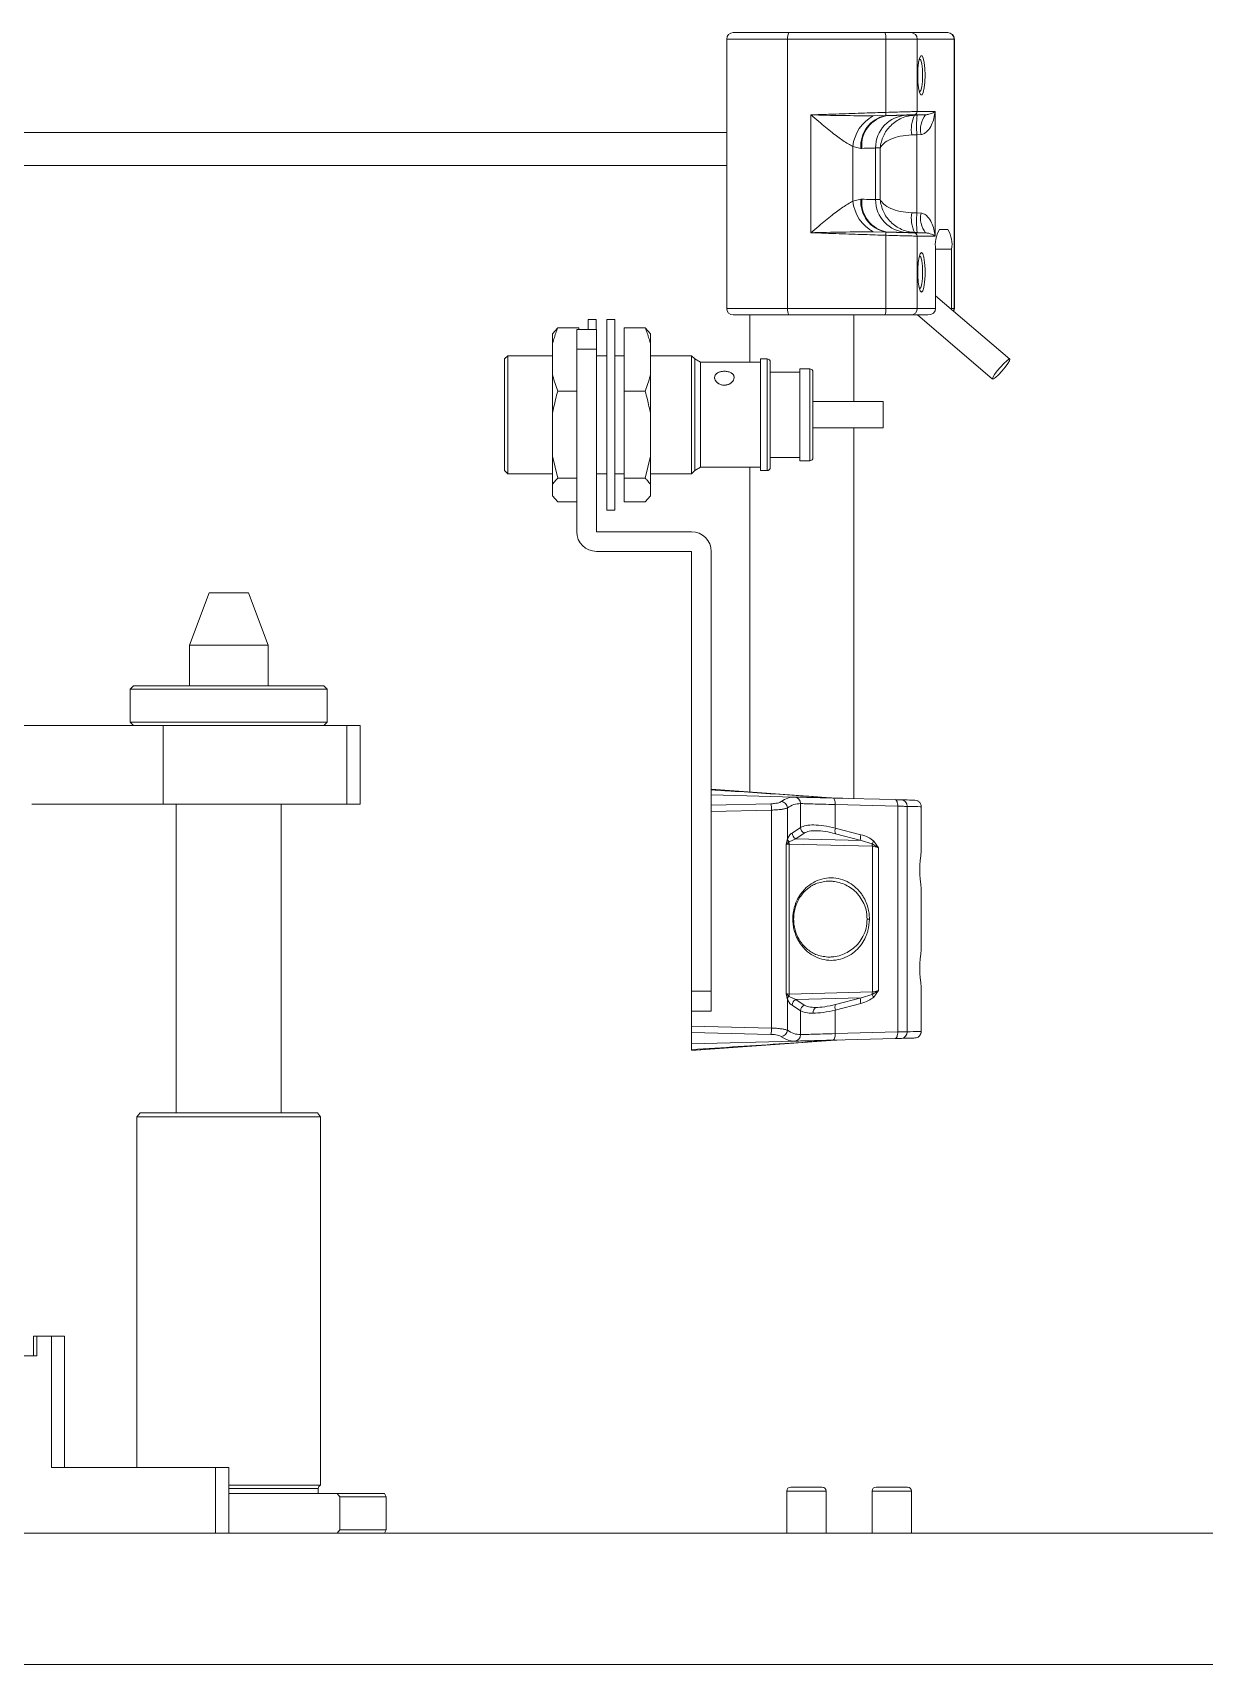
# Model space of a CAD drawing. Header units: millimetres. Extents: x 29 to 2500, y -68 to 1852.
# Drawn here: x 2064.3 to 2242.7, y 196.4 to 444.9 of the extents above; entities that cross this region are included whole.
import ezdxf

# ---------------------------------------------------------------- set-up
doc = ezdxf.new("R2010")
doc.units = ezdxf.units.MM
doc.header["$LTSCALE"] = 6

msp = doc.modelspace()

# ---------------------------------------------------------------- linework, layer by layer
at = {"color": 7, "linetype": 'Continuous', "lineweight": 18}
for p, q in [((2203.639, 444.89), (2198.019, 444.89)), ((2169.984, 443.89), (2169.984, 402.89)), ((2169.984, 443.89), (2179.263, 443.89)), ((2179.263, 402.89), (2179.263, 443.89)), ((2179.263, 443.89), (2194.226, 443.89)), ((2194.226, 432.751), (2194.226, 443.89)), ((2194.226, 443.89), (2199.001, 443.89)), ((2199.001, 432.873), (2199.001, 443.89)), ((2199.001, 443.89), (2204.621, 443.89)), ((2204.621, 443.89), (2204.621, 402.89)), ((2204.657, 443.89), (2204.621, 443.89)), ((2204.657, 402.89), (2204.657, 443.89)), ((2201.758, 432.873), (2199.001, 432.873)), ((2201.758, 413.907), (2201.758, 432.873)), ((2182.792, 414.415), (2182.792, 432.365)), ((2192.296, 432.222), (2194.167, 432.252)), ((2194.167, 432.252), (2194.447, 432.261)), ((2197.407, 432.318), (2198.606, 432.318)), ((2198.527, 432.373), (2200.273, 432.373)), ((2198.606, 432.318), (2198.991, 432.331)), ((2198.991, 432.331), (2200.273, 432.373)), ((2169.984, 429.665), (2019.132, 429.665)), ((2189.202, 419.216), (2189.202, 427.565)), ((2190.413, 427.264), (2189.202, 427.565)), ((2198.952, 429.332), (2198.183, 429.32)), ((2199.594, 429.375), (2198.952, 429.332)), ((2198.952, 429.332), (2198.952, 417.448)), ((2190.583, 427.264), (2190.413, 427.264)), ((2192.667, 419.46), (2192.667, 427.321)), ((2193.341, 427.321), (2192.667, 427.321)), ((2193.341, 419.46), (2193.341, 427.321)), ((2019.132, 424.665), (2169.984, 424.665)), ((2189.202, 419.216), (2190.413, 419.516)), ((2190.413, 419.516), (2190.583, 419.517)), ((2193.341, 419.46), (2192.667, 419.46)), ((2198.183, 417.461), (2198.952, 417.448)), ((2198.952, 417.448), (2199.594, 417.405)), ((2194.167, 414.528), (2192.296, 414.558)), ((2194.447, 414.52), (2194.167, 414.528)), ((2194.226, 402.89), (2194.226, 414.029)), ((2198.606, 414.463), (2197.407, 414.463)), ((2200.273, 414.407), (2198.527, 414.407)), ((2198.991, 414.45), (2198.606, 414.463)), ((2200.273, 414.407), (2198.991, 414.45)), ((2199.001, 402.89), (2199.001, 413.907)), ((2199.001, 413.907), (2201.758, 413.907)), ((2203.685, 414.89), (2202.373, 414.89)), ((2201.811, 411.89), (2201.811, 402.89)), ((2204.247, 411.89), (2201.811, 411.89)), ((2204.247, 402.89), (2204.247, 411.89)), ((2179.263, 402.89), (2169.984, 402.89)), ((2194.226, 402.89), (2179.263, 402.89)), ((2199.001, 402.89), (2194.226, 402.89)), ((2201.811, 402.89), (2199.001, 402.89)), ((2213.092, 395.172), (2201.811, 404.808)), ((2204.247, 402.89), (2204.057, 402.89)), ((2204.621, 402.89), (2204.247, 402.89)), ((2204.621, 402.89), (2204.657, 402.89)), ((2150.093, 401.19), (2148.893, 401.19)), ((2148.893, 399.69), (2148.893, 401.19)), ((2150.093, 399.69), (2150.093, 401.19)), ((2152.923, 401.19), (2151.723, 401.19)), ((2151.723, 396.98), (2151.723, 401.19)), ((2152.923, 396.98), (2152.923, 401.19)), ((2173.526, 401.89), (2173.526, 394.69)), ((2189.326, 388.69), (2189.326, 401.89)), ((2200.642, 401.89), (2198.019, 401.89)), ((2199.069, 401.89), (2210.494, 392.13)), ((2143.464, 399.038), (2144.257, 399.956)), ((2143.464, 397.489), (2143.464, 399.038)), ((2147.464, 399.956), (2144.257, 399.956)), ((2147.126, 399.69), (2150.126, 399.69)), ((2147.126, 396.69), (2147.126, 399.69)), ((2147.464, 399.69), (2147.464, 399.956)), ((2150.126, 399.69), (2150.126, 396.69)), ((2154.351, 399.956), (2157.559, 399.956)), ((2154.351, 390.289), (2154.351, 399.956)), ((2158.351, 399.038), (2157.559, 399.956)), ((2158.351, 397.489), (2158.351, 399.038)), ((2136.626, 395.69), (2136.126, 395.19)), ((2136.126, 392.722), (2136.126, 395.19)), ((2143.464, 395.69), (2136.626, 395.69)), ((2136.626, 393.077), (2136.626, 395.69)), ((2143.464, 392.756), (2143.464, 397.489)), ((2150.126, 396.69), (2147.126, 396.69)), ((2147.126, 368.89), (2147.126, 396.69)), ((2150.126, 396.69), (2150.126, 368.89)), ((2151.723, 395.69), (2150.126, 395.69)), ((2151.723, 372.19), (2151.723, 396.98)), ((2152.923, 372.19), (2152.923, 396.98)), ((2154.351, 395.69), (2152.923, 395.69)), ((2158.351, 392.756), (2158.351, 397.489)), ((2164.626, 395.69), (2158.351, 395.69)), ((2165.126, 395.19), (2164.626, 395.69)), ((2164.626, 393.077), (2164.626, 395.69)), ((2165.992, 394.69), (2165.126, 395.19)), ((2165.126, 392.722), (2165.126, 395.19)), ((2176.126, 395.19), (2175.126, 395.19)), ((2175.126, 392.722), (2175.126, 395.19)), ((2176.126, 392.722), (2176.126, 395.19)), ((2136.126, 378.19), (2136.126, 392.722)), ((2136.626, 377.69), (2136.626, 393.077)), ((2143.464, 386.902), (2143.464, 392.756)), ((2158.351, 386.902), (2158.351, 392.756)), ((2164.626, 377.69), (2164.626, 393.077)), ((2165.126, 378.19), (2165.126, 392.722)), ((2175.126, 394.69), (2165.992, 394.69)), ((2165.992, 392.367), (2165.992, 394.69)), ((2175.126, 378.19), (2175.126, 392.722)), ((2176.126, 378.19), (2176.126, 392.722)), ((2176.626, 392.367), (2176.626, 394.69)), ((2181.126, 393.19), (2176.626, 393.19)), ((2182.626, 393.69), (2181.126, 393.69)), ((2181.126, 391.658), (2181.126, 393.69)), ((2182.626, 391.658), (2182.626, 393.69)), ((2183.126, 391.303), (2183.126, 393.19)), ((2147.126, 390.289), (2144.257, 390.289)), ((2154.351, 390.289), (2157.559, 390.289)), ((2154.351, 377.022), (2154.351, 390.289)), ((2165.992, 378.69), (2165.992, 392.367)), ((2176.626, 378.69), (2176.626, 392.367)), ((2181.126, 379.69), (2181.126, 391.658)), ((2182.626, 379.69), (2182.626, 391.658)), ((2183.126, 380.19), (2183.126, 391.303)), ((2193.804, 388.69), (2183.126, 388.69)), ((2193.804, 388.109), (2193.804, 388.69)), ((2193.804, 384.69), (2193.804, 388.109)), ((2143.464, 380.409), (2143.464, 386.902)), ((2158.351, 380.409), (2158.351, 386.902)), ((2183.126, 384.69), (2193.804, 384.69)), ((2189.326, 328.243), (2189.326, 384.69)), ((2143.464, 380.409), (2144.257, 377.022)), ((2143.464, 376.104), (2143.464, 380.409)), ((2158.351, 380.409), (2157.559, 377.022)), ((2158.351, 376.104), (2158.351, 380.409)), ((2136.126, 378.19), (2136.626, 377.69)), ((2164.626, 377.69), (2165.126, 378.19)), ((2165.126, 378.19), (2165.992, 378.69)), ((2165.992, 378.69), (2175.126, 378.69)), ((2173.526, 378.69), (2173.526, 329.255)), ((2175.126, 378.19), (2176.126, 378.19)), ((2176.626, 380.19), (2181.126, 380.19)), ((2181.126, 379.69), (2182.626, 379.69)), ((2136.626, 377.69), (2143.464, 377.69)), ((2143.464, 374.342), (2143.464, 376.104)), ((2147.126, 377.022), (2144.257, 377.022)), ((2150.126, 377.69), (2151.723, 377.69)), ((2152.923, 377.69), (2154.351, 377.69)), ((2154.351, 377.022), (2157.559, 377.022)), ((2154.351, 373.424), (2154.351, 377.022)), ((2158.351, 377.69), (2164.626, 377.69)), ((2158.351, 374.342), (2158.351, 376.104)), ((2143.464, 374.342), (2144.257, 373.424)), ((2147.126, 373.424), (2144.257, 373.424)), ((2154.351, 373.424), (2157.559, 373.424)), ((2158.351, 374.342), (2157.559, 373.424)), ((2151.723, 372.19), (2152.923, 372.19)), ((2150.126, 368.89), (2164.626, 368.89)), ((2164.626, 365.89), (2150.126, 365.89)), ((2164.626, 298.89), (2164.626, 365.89)), ((2167.626, 298.89), (2167.626, 365.89)), ((2091.126, 359.59), (2088.126, 351.59)), ((2091.126, 359.59), (2097.126, 359.59)), ((2100.126, 351.59), (2097.126, 359.59)), ((2088.126, 351.59), (2088.126, 345.39)), ((2088.126, 351.59), (2100.126, 351.59)), ((2100.126, 345.39), (2100.126, 351.59)), ((2079.626, 345.39), (2079.126, 344.89)), ((2079.126, 344.89), (2079.126, 339.89)), ((2082.945, 344.89), (2079.126, 344.89)), ((2079.626, 345.39), (2083.318, 345.39)), ((2109.126, 344.89), (2082.945, 344.89)), ((2083.318, 345.39), (2108.626, 345.39)), ((2109.126, 344.89), (2108.626, 345.39)), ((2109.126, 339.89), (2109.126, 344.89)), ((2054.126, 339.39), (2084.126, 339.39)), ((2079.126, 339.89), (2079.626, 339.39)), ((2079.126, 339.89), (2082.945, 339.89)), ((2082.945, 339.89), (2109.126, 339.89)), ((2084.126, 339.39), (2084.126, 327.39)), ((2084.126, 339.39), (2112.126, 339.39)), ((2108.626, 339.39), (2109.126, 339.89)), ((2112.126, 327.39), (2112.126, 339.39)), ((2112.126, 339.39), (2114.126, 339.39)), ((2114.126, 339.39), (2114.126, 327.39)), ((2167.626, 329.676), (2185.858, 328.374)), ((2185.715, 328.378), (2167.626, 329.675)), ((2180.306, 328.48), (2167.626, 328.812)), ((2180.306, 328.48), (2180.299, 328.48)), ((2185.858, 328.371), (2185.149, 328.419)), ((2185.715, 328.378), (2185.858, 328.374)), ((2185.858, 328.371), (2185.858, 328.375)), ((2185.858, 328.374), (2187.658, 328.287)), ((2187.658, 328.287), (2185.858, 328.371)), ((2186.142, 328.327), (2195.643, 328.078)), ((2084.126, 327.39), (2064.126, 327.39)), ((2084.126, 327.39), (2112.126, 327.39)), ((2086.126, 327.39), (2086.126, 280.39)), ((2102.126, 280.39), (2102.126, 327.39)), ((2114.126, 327.39), (2112.126, 327.39)), ((2167.626, 327.226), (2176.702, 327.45)), ((2167.626, 326.287), (2176.817, 326.496)), ((2176.817, 326.496), (2176.817, 293.285)), ((2179.226, 322.034), (2179.226, 326.824)), ((2181.218, 327.48), (2181.218, 323.846)), ((2181.218, 327.48), (2181.223, 327.48)), ((2186.529, 323.756), (2186.529, 327.327)), ((2186.529, 327.327), (2196.03, 327.078)), ((2196.03, 327.078), (2196.03, 292.702)), ((2197.466, 327.053), (2197.466, 292.727)), ((2199.626, 320.265), (2199.626, 327.058)), ((2181.218, 323.846), (2179.929, 322.999)), ((2190.403, 322.739), (2186.529, 323.756)), ((2179.039, 321.245), (2179.208, 321.961)), ((2179.395, 321.586), (2179.039, 321.245)), ((2179.039, 321.245), (2179.426, 321.304)), ((2179.039, 298.536), (2179.039, 321.245)), ((2179.208, 321.961), (2179.226, 322.034)), ((2179.451, 321.632), (2179.395, 321.586)), ((2179.426, 321.304), (2179.488, 321.303)), ((2179.484, 321.668), (2179.451, 321.632)), ((2180.497, 322.133), (2179.484, 321.668)), ((2179.488, 321.303), (2179.488, 298.477)), ((2179.488, 321.303), (2192.172, 320.971)), ((2181.785, 322.98), (2180.497, 322.133)), ((2180.497, 322.133), (2190.44, 321.873)), ((2190.44, 321.873), (2186.566, 322.891)), ((2192.117, 321.365), (2190.44, 321.873)), ((2193.129, 320.765), (2192.117, 321.365)), ((2192.172, 298.809), (2192.172, 320.971)), ((2193.129, 320.765), (2192.382, 321.759)), ((2193.129, 299.015), (2193.129, 320.765)), ((2199.626, 305.265), (2199.626, 314.516)), ((2180.045, 309.89), (2180.176, 309.89)), ((2191.726, 309.89), (2191.373, 309.89)), ((2164.626, 298.89), (2167.626, 298.89)), ((2164.626, 295.89), (2164.626, 298.89)), ((2167.626, 298.89), (2167.626, 295.89)), ((2179.208, 297.82), (2179.039, 298.536)), ((2179.039, 298.536), (2179.451, 298.148)), ((2179.488, 298.477), (2179.039, 298.536)), ((2192.172, 298.809), (2179.488, 298.477)), ((2190.44, 297.907), (2192.117, 298.415)), ((2192.117, 298.415), (2193.129, 299.015)), ((2192.382, 298.021), (2193.129, 299.015)), ((2199.626, 292.722), (2199.626, 299.516)), ((2164.626, 295.89), (2164.626, 293.561)), ((2167.626, 295.89), (2164.626, 295.89)), ((2179.226, 297.746), (2179.208, 297.82)), ((2179.226, 292.956), (2179.226, 297.746)), ((2179.451, 298.148), (2179.484, 298.112)), ((2179.484, 298.112), (2180.497, 297.647)), ((2179.929, 296.781), (2181.218, 295.934)), ((2190.44, 297.907), (2180.497, 297.647)), ((2180.497, 297.647), (2181.785, 296.8)), ((2181.218, 292.3), (2181.218, 295.934)), ((2186.529, 296.024), (2190.403, 297.041)), ((2186.529, 296.024), (2186.529, 292.453)), ((2186.566, 296.89), (2190.44, 297.907)), ((2176.817, 293.285), (2164.626, 293.561)), ((2176.702, 292.331), (2164.626, 292.628)), ((2164.626, 292.628), (2164.626, 290.89)), ((2185.858, 291.406), (2164.626, 289.89)), ((2180.306, 291.301), (2164.626, 290.89)), ((2165.884, 289.98), (2185.715, 291.402)), ((2180.299, 291.301), (2180.306, 291.301)), ((2181.223, 292.3), (2181.218, 292.3)), ((2185.149, 291.361), (2185.858, 291.409)), ((2185.858, 291.406), (2185.715, 291.402)), ((2187.658, 291.493), (2185.858, 291.406)), ((2185.858, 291.409), (2187.658, 291.493)), ((2185.858, 291.409), (2185.858, 291.406)), ((2195.643, 291.702), (2186.142, 291.454)), ((2196.03, 292.702), (2186.529, 292.453)), ((2164.626, 289.89), (2165.884, 289.98)), ((2080.626, 280.39), (2080.126, 279.79)), ((2080.126, 279.79), (2080.126, 226.39)), ((2094.126, 279.79), (2080.126, 279.79)), ((2107.626, 280.39), (2080.626, 280.39)), ((2108.126, 279.79), (2094.126, 279.79)), ((2108.126, 279.79), (2107.626, 280.39)), ((2108.126, 223.673), (2108.126, 279.79)), ((2064.376, 243.39), (2064.376, 246.39)), ((2064.376, 246.39), (2064.876, 246.39)), ((2064.876, 246.39), (2064.876, 243.39)), ((2064.876, 246.39), (2067.126, 246.39)), ((2067.126, 226.39), (2067.126, 246.39)), ((2067.126, 246.39), (2069.126, 246.39)), ((2069.126, 246.39), (2069.126, 226.39)), ((1983.376, 243.39), (2064.876, 243.39)), ((2067.126, 226.39), (2092.126, 226.39)), ((2092.126, 216.39), (2092.126, 226.39)), ((2092.126, 226.39), (2094.126, 226.39)), ((2094.126, 226.39), (2094.126, 216.39)), ((2094.126, 223.673), (2108.126, 223.673)), ((2107.756, 223.19), (2094.126, 223.19)), ((2094.126, 222.39), (2110.654, 222.39)), ((2107.756, 222.39), (2107.756, 223.19)), ((2110.654, 222.39), (2111.067, 221.89)), ((2110.654, 222.39), (2117.836, 222.39)), ((2111.067, 221.89), (2111.067, 216.89)), ((2111.067, 221.89), (2118.126, 221.89)), ((2118.126, 221.89), (2117.836, 222.39)), ((2118.126, 216.89), (2118.126, 221.89)), ((2179.126, 222.79), (2179.126, 216.39)), ((2185.126, 222.79), (2179.126, 222.79)), ((2179.726, 223.39), (2184.526, 223.39)), ((2185.126, 216.39), (2185.126, 222.79)), ((2192.126, 222.79), (2192.126, 216.39)), ((2198.126, 222.79), (2192.126, 222.79)), ((2192.726, 223.39), (2197.526, 223.39)), ((2198.126, 216.39), (2198.126, 222.79)), ((1841.126, 216.39), (2397.126, 216.39)), ((2111.067, 216.89), (2110.654, 216.39)), ((2111.067, 216.89), (2118.126, 216.89)), ((2117.836, 216.39), (2118.126, 216.89)), ((1841.126, 196.39), (2397.126, 196.39))]:
    msp.add_line(p, q, dxfattribs=at)
at = {"color": 7, "linetype": 'Continuous', "lineweight": 18, "flags": 128}
for points in [[(2200.209, 438.39), (2200.176, 437.364), (2200.078, 436.462), (2199.928, 435.792), (2199.745, 435.436), (2199.55, 435.436), (2199.366, 435.792), (2199.217, 436.462), (2199.119, 437.364), (2199.085, 438.39), (2199.119, 439.416), (2199.217, 440.319), (2199.366, 440.988), (2199.55, 441.345), (2199.745, 441.345), (2199.928, 440.988), (2200.078, 440.319), (2200.176, 439.416), (2200.209, 438.39)], [(2199.336, 440.889), (2199.352, 440.89), (2199.532, 440.7), (2199.683, 440.158), (2199.785, 439.347), (2199.821, 438.39)], [(2199.821, 438.39), (2199.785, 437.433), (2199.683, 436.622), (2199.532, 436.08), (2199.352, 435.89), (2199.336, 435.892)], [(2199.647, 411.39), (2199.84, 411.209), (2200.009, 410.688), (2200.134, 409.89), (2200.201, 408.911), (2200.201, 407.869), (2200.134, 406.89), (2200.009, 406.092), (2199.84, 405.571), (2199.647, 405.39), (2199.455, 405.571), (2199.286, 406.092), (2199.161, 406.89), (2199.094, 407.869), (2199.094, 408.911), (2199.161, 409.89), (2199.286, 410.688), (2199.455, 411.209), (2199.647, 411.39)], [(2199.336, 410.889), (2199.352, 410.89), (2199.532, 410.7), (2199.683, 410.158), (2199.785, 409.347), (2199.821, 408.39)], [(2199.821, 408.39), (2199.785, 407.433), (2199.683, 406.622), (2199.532, 406.08), (2199.352, 405.89), (2199.336, 405.892)], [(2210.786, 392.81), (2211.188, 393.364), (2211.682, 393.961), (2212.193, 394.512), (2212.643, 394.931), (2212.963, 395.156), (2213.106, 395.151), (2213.048, 394.918), (2212.8, 394.493), (2212.398, 393.939), (2211.904, 393.341), (2211.394, 392.79), (2210.944, 392.371), (2210.623, 392.146), (2210.481, 392.151), (2210.538, 392.384), (2210.786, 392.81)], [(2186.142, 328.327), (2186.222, 328.306), (2186.297, 328.248), (2186.366, 328.155), (2186.425, 328.03), (2186.473, 327.879), (2186.507, 327.707), (2186.526, 327.521), (2186.529, 327.327)], [(2195.643, 328.078), (2195.722, 328.057), (2195.798, 327.999), (2195.867, 327.906), (2195.926, 327.781), (2195.973, 327.63), (2196.007, 327.458), (2196.026, 327.272), (2196.03, 327.078)], [(2186.142, 291.454), (2186.222, 291.475), (2186.297, 291.533), (2186.366, 291.626), (2186.425, 291.75), (2186.473, 291.901), (2186.507, 292.073), (2186.526, 292.26), (2186.529, 292.453)], [(2196.03, 292.702), (2196.026, 292.508), (2196.007, 292.322), (2195.973, 292.15), (2195.926, 291.999), (2195.867, 291.875), (2195.798, 291.782), (2195.722, 291.723), (2195.643, 291.702)], [(2198.652, 291.781), (2198.843, 291.805), (2199.015, 291.859)]]:
    msp.add_lwpolyline(points, dxfattribs=at)
at = {"color": 7, "linetype": 'Continuous', "lineweight": 18}
for centre, radius, start, end in [((2170.984, 443.89), 1, 90, 180), ((2180.703, 444.131), 1.459, 148.64451, 189.49307), ((2192.533, 444.134), 1.71, 351.80605, 26.25354), ((2198.01, 443.899), 0.991, 359.49284, 89.4837), ((2203.63, 443.899), 0.991, 359.49284, 89.4837), ((2203.657, 443.89), 1, 0, 90), ((2193.287, 432.608), 0.95, 337.98737, 8.64993), ((2198.505, 432.869), 0.496, 272.53943, 0.4831), ((2195.182, 426.948), 6.012, 118.68479, 174.11395), ((2195.122, 427.627), 4.723, 101.66918, 184.39785), ((2195.146, 427.728), 4.587, 98.76509, 185.80337), ((2197.627, 427.363), 4.96, 92.53943, 180.4831), ((2202.865, 430.188), 4.762, 153.43172, 190.50938), ((2215.19, 430.625), 16.289, 173.9881, 184.55003), ((2203.045, 430.169), 3.542, 141.50958, 192.95093), ((2195.182, 419.832), 6.012, 185.88605, 241.31521), ((2195.122, 419.154), 4.723, 175.60215, 258.33082), ((2195.146, 419.053), 4.587, 174.19663, 261.23491), ((2197.627, 419.418), 4.96, 179.5169, 267.46057), ((2202.865, 416.592), 4.762, 169.49062, 206.56828), ((2215.19, 416.156), 16.289, 175.44997, 186.0119), ((2203.045, 416.611), 3.542, 167.04907, 218.49042), ((2193.287, 414.172), 0.95, 351.35007, 22.01263), ((2198.505, 413.912), 0.496, 359.5169, 87.46057), ((2206.236, 412.614), 4.484, 149.48992, 189.2883), ((2199.822, 412.614), 4.484, 350.7117, 30.51008), ((2170.984, 402.89), 1, 180, 270), ((2180.703, 402.649), 1.459, 170.50693, 211.35549), ((2192.533, 402.646), 1.71, 333.74646, 8.19395), ((2198.01, 402.881), 0.991, 270.5163, 0.50716), ((2203.607, 402.89), 1.015, 336.24682, 0.02219), ((2203.657, 402.89), 1, 334.54471, 0), ((2176.126, 394.69), 0.5, 0, 90), ((2182.626, 393.19), 0.5, 0, 90), ((2176.126, 378.69), 0.5, 270, 0), ((2182.626, 380.19), 0.5, 270, 0), ((2150.126, 368.89), 3, 180, 270), ((2164.626, 365.89), 3, 0, 90), ((2180.246, 327.509), 0.972, 358.29006, 86.85327), ((2180.252, 327.51), 0.972, 358.25497, 86.8522), ((2186.234, 330.891), 2.566, 258.32283, 268.47627), ((2196.52, 327.109), 0.948, 356.65136, 85.14248), ((2173.597, 326.591), 3.221, 358.30693, 15.46732), ((2178.173, 326.746), 1.056, 4.2332, 82.64856), ((2182.284, 323.926), 1.07, 184.31154, 242.18923), ((2187.789, 323.376), 1.316, 163.18835, 201.64239), ((2179.987, 322.282), 0.842, 202.41087, 230.48951), ((2180.032, 322.329), 0.858, 200.0823, 230.35037), ((2178.119, 321.305), 1.307, 359.95668, 12.42233), ((2178.16, 321.321), 1.328, 359.22162, 13.52736), ((2180.996, 323.08), 1.07, 184.31154, 242.18923), ((2191.663, 322.358), 1.316, 163.18835, 201.64239), ((2193.889, 320.461), 1.989, 139.25108, 152.95984), ((2190.859, 320.99), 1.313, 359.16047, 16.59178), ((2218.624, 317.39), 19.214, 171.39659, 188.60342), ((2218.624, 302.39), 19.214, 171.39659, 188.60342), ((2178.16, 298.459), 1.328, 346.47264, 0.77838), ((2190.859, 298.79), 1.313, 343.40822, 0.83953), ((2193.889, 299.319), 1.989, 207.04016, 220.74892), ((2179.987, 297.499), 0.842, 129.51049, 157.58913), ((2180.032, 297.452), 0.858, 129.64963, 159.9177), ((2180.996, 296.701), 1.07, 117.81077, 175.68846), ((2182.284, 295.854), 1.07, 117.81077, 175.68846), ((2184.221, 295.598), 1.091, 130.86509, 182.1427), ((2187.789, 296.404), 1.316, 158.35761, 196.81165), ((2191.663, 297.422), 1.316, 158.35761, 196.81165), ((2173.597, 293.19), 3.221, 344.53268, 1.69307), ((2178.173, 293.034), 1.056, 277.35144, 355.7668), ((2180.246, 292.271), 0.972, 273.14673, 1.70994), ((2180.252, 292.271), 0.972, 273.1478, 1.74503), ((2186.234, 288.889), 2.566, 91.52373, 101.67717), ((2196.52, 292.672), 0.948, 274.85752, 3.34864), ((2198.626, 292.781), 1, 331.69122, 360), ((2108.256, 223.19), 0.5, 105.07006, 180), ((2179.726, 222.79), 0.6, 90, 180), ((2184.526, 222.79), 0.6, 360, 90), ((2192.726, 222.79), 0.6, 90, 180), ((2197.526, 222.79), 0.6, 360, 90)]:
    msp.add_arc(centre, radius, start, end, dxfattribs=at)
msp.add_ellipse((2200.642, 402.89), major_axis=(1.17, 0), ratio=0.8549665, start_param=4.712389, end_param=6.2831853, dxfattribs=at)
for points, knots in [([(2179.456, 444.89), (2178.837, 444.89), (2177.56, 444.89), (2175.759, 444.89), (2174.104, 444.89), (2172.72, 444.89), (2171.71, 444.89), (2171.088, 444.89), (2171.018, 444.89), (2170.985, 444.89)], [0, 0, 0, 0, 0.1319644, 0.2717721, 0.4173452, 0.5659822, 0.7146192, 0.8601923, 1, 1, 1, 1]), ([(2198.019, 444.89), (2197.889, 444.89), (2197.622, 444.89), (2196.697, 444.89), (2195.484, 444.89), (2194.532, 444.89), (2194.067, 444.89)], [0, 0, 0, 0, 0.2440676, 0.5, 0.7559324, 1, 1, 1, 1]), ([(2182.792, 432.365), (2184.239, 432.415), (2186.957, 432.509), (2190.788, 432.637), (2193.138, 432.715), (2194.226, 432.751)], [0, 0, 0, 0, 0.3795663, 0.7129039, 1, 1, 1, 1]), ([(2194.226, 432.751), (2194.839, 432.769), (2195.99, 432.803), (2197.433, 432.842), (2198.519, 432.868), (2198.842, 432.871), (2199.001, 432.873)], [0, 0, 0, 0, 0.2666442, 0.5000532, 0.7540487, 1, 1, 1, 1]), ([(2201.758, 432.873), (2201.622, 432.179), (2201.417, 431.137), (2200.725, 430.017), (2200.209, 429.575), (2199.853, 429.412), (2199.677, 429.387), (2199.594, 429.375)], [0, 0, 0, 0, 0.4991192, 0.7487481, 0.8884206, 0.9468831, 1, 1, 1, 1]), ([(2200.273, 432.373), (2200.45, 432.396), (2200.803, 432.443), (2201.142, 432.575), (2201.474, 432.714), (2201.652, 432.814), (2201.758, 432.873)], [0, 0, 0, 0, 0.2498204, 0.4998672, 0.7022932, 1, 1, 1, 1]), ([(2182.792, 432.365), (2184.396, 432.326), (2187.576, 432.248), (2190.732, 432.231), (2192.296, 432.222)], [0, 0, 0, 0, 0.5043163, 1, 1, 1, 1]), ([(2189.202, 427.565), (2188.969, 427.684), (2188.474, 427.939), (2187.703, 428.447), (2186.886, 429.031), (2185.999, 429.708), (2185.025, 430.489), (2183.932, 431.394), (2183.194, 432.023), (2182.792, 432.365)], [0, 0, 0, 0, 0.1173014, 0.2496227, 0.3675222, 0.4996667, 0.6585849, 0.8138831, 1, 1, 1, 1]), ([(2198.606, 432.318), (2198.268, 432.286), (2197.585, 432.223), (2196.29, 431.77), (2194.885, 430.795), (2193.705, 429.167), (2193.462, 427.937), (2193.341, 427.321)], [0, 0, 0, 0, 0.1242483, 0.2506089, 0.4995225, 0.7491835, 1, 1, 1, 1]), ([(2194.447, 432.261), (2194.932, 432.276), (2195.922, 432.308), (2197.166, 432.345), (2198.114, 432.369), (2198.391, 432.372), (2198.527, 432.373)], [0, 0, 0, 0, 0.24464968, 0.50007402, 0.75545625, 1, 1, 1, 1]), ([(2194.447, 432.261), (2195.13, 432.277), (2196.495, 432.31), (2197.103, 432.315), (2197.407, 432.318)], [0, 0, 0, 0, 0.5000144, 1, 1, 1, 1]), ([(2193.341, 427.321), (2193.499, 427.56), (2193.814, 428.037), (2194.896, 428.671), (2196.356, 429.177), (2197.574, 429.272), (2198.183, 429.32)], [0, 0, 0, 0, 0.25123965, 0.5003825, 0.75000379, 1, 1, 1, 1]), ([(2192.667, 427.321), (2192.455, 427.318), (2192.028, 427.313), (2191.067, 427.28), (2190.583, 427.264)], [0, 0, 0, 0, 0.495817, 1, 1, 1, 1]), ([(2182.792, 414.415), (2183.194, 414.758), (2183.932, 415.386), (2185.025, 416.291), (2186, 417.073), (2186.886, 417.746), (2187.956, 418.524), (2188.698, 418.936), (2189.202, 419.216)], [0, 0, 0, 0, 0.1862547, 0.341662, 0.5006939, 0.6329228, 0.7509087, 1, 1, 1, 1]), ([(2190.583, 419.517), (2191.067, 419.5), (2192.028, 419.467), (2192.455, 419.462), (2192.667, 419.46)], [0, 0, 0, 0, 0.504183, 1, 1, 1, 1]), ([(2198.606, 414.463), (2198.268, 414.494), (2197.585, 414.557), (2196.29, 415.01), (2194.885, 415.985), (2193.705, 417.613), (2193.462, 418.843), (2193.341, 419.46)], [0, 0, 0, 0, 0.1242495, 0.2506055, 0.4995158, 0.7491735, 1, 1, 1, 1]), ([(2198.183, 417.461), (2197.574, 417.508), (2196.356, 417.603), (2194.896, 418.109), (2193.814, 418.744), (2193.499, 419.22), (2193.341, 419.46)], [0, 0, 0, 0, 0.2499962, 0.4996175, 0.7487603, 1, 1, 1, 1]), ([(2199.594, 417.405), (2199.677, 417.393), (2199.853, 417.369), (2200.209, 417.206), (2200.725, 416.763), (2201.417, 415.643), (2201.622, 414.602), (2201.758, 413.907)], [0, 0, 0, 0, 0.0531145, 0.1115761, 0.2512504, 0.5008782, 1, 1, 1, 1]), ([(2192.296, 414.558), (2190.732, 414.549), (2187.576, 414.532), (2184.396, 414.454), (2182.792, 414.415)], [0, 0, 0, 0, 0.4956838, 1, 1, 1, 1]), ([(2194.226, 414.029), (2193.138, 414.065), (2190.788, 414.143), (2186.957, 414.272), (2184.239, 414.365), (2182.792, 414.415)], [0, 0, 0, 0, 0.28709606, 0.62043368, 1, 1, 1, 1]), ([(2199.001, 413.907), (2198.842, 413.909), (2198.519, 413.912), (2197.433, 413.938), (2195.99, 413.977), (2194.839, 414.011), (2194.226, 414.029)], [0, 0, 0, 0, 0.2459483, 0.4999468, 0.7333518, 1, 1, 1, 1]), ([(2198.527, 414.407), (2198.391, 414.408), (2198.114, 414.411), (2197.166, 414.436), (2195.922, 414.472), (2194.932, 414.504), (2194.447, 414.52)], [0, 0, 0, 0, 0.2445437, 0.499926, 0.7553503, 1, 1, 1, 1]), ([(2197.407, 414.463), (2197.103, 414.465), (2196.495, 414.47), (2195.13, 414.503), (2194.447, 414.52)], [0, 0, 0, 0, 0.49998564, 1, 1, 1, 1]), ([(2201.758, 413.907), (2201.652, 413.967), (2201.474, 414.066), (2201.142, 414.206), (2200.803, 414.338), (2200.45, 414.384), (2200.273, 414.407)], [0, 0, 0, 0, 0.2977008, 0.5001337, 0.7501801, 1, 1, 1, 1]), ([(2179.456, 401.89), (2178.837, 401.89), (2177.56, 401.89), (2175.759, 401.89), (2174.104, 401.89), (2172.72, 401.89), (2171.71, 401.89), (2171.091, 401.89), (2171.022, 401.89), (2170.988, 401.89)], [0, 0, 0, 0, 0.1323492, 0.2725646, 0.4185623, 0.5676327, 0.7167031, 0.8627007, 1, 1, 1, 1]), ([(2198.019, 401.89), (2197.889, 401.89), (2197.622, 401.89), (2196.697, 401.89), (2195.484, 401.89), (2194.532, 401.89), (2194.067, 401.89)], [0, 0, 0, 0, 0.2440676, 0.5, 0.7559324, 1, 1, 1, 1]), ([(2144.257, 399.956), (2144.041, 399.394), (2143.727, 398.579), (2143.527, 397.747), (2143.464, 397.489)], [0, 0, 0, 0, 0.6894079, 1, 1, 1, 1]), ([(2157.559, 399.956), (2157.775, 399.394), (2158.088, 398.579), (2158.289, 397.747), (2158.351, 397.489)], [0, 0, 0, 0, 0.6894079, 1, 1, 1, 1]), ([(2143.464, 392.756), (2143.477, 392.701), (2143.666, 391.868), (2143.972, 391.052), (2144.257, 390.289)], [0, 0, 0, 0, 0.0658492, 1, 1, 1, 1]), ([(2158.351, 392.756), (2158.339, 392.701), (2158.15, 391.868), (2157.844, 391.052), (2157.559, 390.289)], [0, 0, 0, 0, 0.0658492, 1, 1, 1, 1]), ([(2168.126, 392.368), (2168.135, 392.279), (2168.157, 392.068), (2168.356, 391.74), (2168.703, 391.444), (2169.153, 391.25), (2169.656, 391.186), (2170.159, 391.266), (2170.603, 391.479), (2170.934, 391.786), (2171.12, 392.142), (2171.142, 392.504), (2170.994, 392.831), (2170.692, 393.087), (2170.275, 393.257), (2169.786, 393.334), (2169.276, 393.317), (2168.802, 393.202), (2168.428, 392.996), (2168.175, 392.713), (2168.142, 392.483), (2168.126, 392.368)], [0, 0, 0, 0, 0.0397876, 0.0937957, 0.1473584, 0.2001404, 0.2530028, 0.306706, 0.3606775, 0.4140322, 0.4666955, 0.519816, 0.5737251, 0.6275464, 0.6805343, 0.7332314, 0.7866382, 0.8406513, 0.894226, 0.9471019, 1, 1, 1, 1]), ([(2171.126, 392.36), (2171.103, 392.495), (2171.058, 392.766), (2170.711, 393.076), (2170.217, 393.272), (2169.626, 393.338), (2169.036, 393.272), (2168.538, 393.077), (2168.205, 392.766), (2168.087, 392.366), (2168.204, 391.934), (2168.537, 391.544), (2169.035, 391.269), (2169.624, 391.169), (2170.215, 391.269), (2170.71, 391.542), (2171.057, 391.934), (2171.103, 392.218), (2171.126, 392.36)], [0, 0, 0, 0, 0.0624623, 0.1249726, 0.1874807, 0.2499659, 0.3124536, 0.3749355, 0.4374114, 0.4998902, 0.5623964, 0.6249206, 0.6874122, 0.7498535, 0.8123312, 0.8748522, 0.9373634, 1, 1, 1, 1]), ([(2144.257, 390.289), (2144.137, 389.872), (2143.814, 388.756), (2143.599, 387.617), (2143.464, 386.902)], [0, 0, 0, 0, 0.3735948, 1, 1, 1, 1]), ([(2157.559, 390.289), (2157.679, 389.872), (2158.002, 388.756), (2158.217, 387.617), (2158.351, 386.902)], [0, 0, 0, 0, 0.3735948, 1, 1, 1, 1]), ([(2144.257, 377.022), (2144.137, 376.909), (2143.814, 376.607), (2143.599, 376.298), (2143.464, 376.104)], [0, 0, 0, 0, 0.3735948, 1, 1, 1, 1]), ([(2157.559, 377.022), (2157.679, 376.909), (2158.002, 376.607), (2158.217, 376.298), (2158.351, 376.104)], [0, 0, 0, 0, 0.3735948, 1, 1, 1, 1]), ([(2167.626, 329.584), (2168.405, 329.532), (2170.959, 329.362), (2175.28, 329.075), (2180.531, 328.724), (2184.006, 328.492), (2185.715, 328.378)], [0, 0, 0, 0, 0.1292289, 0.4235114, 0.7164029, 1, 1, 1, 1]), ([(2178.308, 327.794), (2178.637, 328), (2179.294, 328.411), (2179.964, 328.457), (2180.299, 328.48)], [0, 0, 0, 0, 0.50039151, 1, 1, 1, 1]), ([(2180.306, 328.48), (2180.588, 328.472), (2181.158, 328.457), (2182.521, 328.422), (2184.177, 328.378), (2185.492, 328.344), (2186.142, 328.327)], [0, 0, 0, 0, 0.2474072, 0.4999671, 0.7525446, 1, 1, 1, 1]), ([(2196.6, 328.053), (2196.48, 328.056), (2196.239, 328.062), (2195.842, 328.073), (2195.643, 328.078)], [0, 0, 0, 0, 0.4999716, 1, 1, 1, 1]), ([(2196.6, 328.053), (2197.188, 328.037), (2198.38, 328.006), (2198.56, 328.002), (2198.652, 327.999)], [0, 0, 0, 0, 0.4930713, 1, 1, 1, 1]), ([(2176.702, 327.45), (2176.886, 327.458), (2177.253, 327.475), (2177.722, 327.559), (2178.095, 327.668), (2178.237, 327.752), (2178.308, 327.794)], [0, 0, 0, 0, 0.2501017, 0.50015997, 0.75022369, 1, 1, 1, 1]), ([(2179.226, 326.824), (2179.099, 326.778), (2178.875, 326.697), (2178.289, 326.592), (2177.616, 326.519), (2177.077, 326.503), (2176.817, 326.496)], [0, 0, 0, 0, 0.2826531, 0.4995804, 0.758587, 1, 1, 1, 1]), ([(2179.226, 326.824), (2179.555, 327.021), (2180.212, 327.416), (2180.882, 327.459), (2181.218, 327.48)], [0, 0, 0, 0, 0.4996249, 1, 1, 1, 1]), ([(2181.223, 327.48), (2181.456, 327.473), (2181.936, 327.459), (2183.097, 327.425), (2184.612, 327.382), (2185.878, 327.346), (2186.529, 327.327)], [0, 0, 0, 0, 0.2267031, 0.4689409, 0.7267087, 1, 1, 1, 1]), ([(2197.466, 327.053), (2197.298, 327.056), (2196.94, 327.062), (2196.345, 327.073), (2196.03, 327.078)], [0, 0, 0, 0, 0.4706538, 1, 1, 1, 1]), ([(2197.466, 327.053), (2198.097, 327.038), (2199.348, 327.007), (2199.534, 327.002), (2199.626, 326.999)], [0, 0, 0, 0, 0.5046738, 1, 1, 1, 1]), ([(2199.626, 326.999), (2199.613, 327.123), (2199.593, 327.314), (2199.472, 327.544), (2199.347, 327.702), (2199.192, 327.831), (2198.965, 327.958), (2198.776, 327.983), (2198.652, 327.999)], [0, 0, 0, 0, 0.2398153, 0.3685907, 0.5, 0.6314093, 0.7601847, 1, 1, 1, 1]), ([(2186.529, 323.756), (2185.928, 323.884), (2184.74, 324.135), (2183.232, 324.253), (2181.991, 324.181), (2181.477, 323.959), (2181.218, 323.846)], [0, 0, 0, 0, 0.2536479, 0.5005611, 0.7475629, 1, 1, 1, 1]), ([(2186.566, 322.891), (2186.034, 323.016), (2184.967, 323.268), (2183.597, 323.388), (2182.475, 323.315), (2182.015, 323.091), (2181.785, 322.98)], [0, 0, 0, 0, 0.2495561, 0.5006901, 0.7514536, 1, 1, 1, 1]), ([(2179.929, 322.999), (2179.784, 322.895), (2179.529, 322.711), (2179.317, 322.238), (2179.226, 322.034)], [0, 0, 0, 0, 0.5672743, 1, 1, 1, 1]), ([(2192.382, 321.759), (2192.119, 321.96), (2191.517, 322.422), (2190.805, 322.625), (2190.403, 322.739)], [0, 0, 0, 0, 0.4362743, 1, 1, 1, 1]), ([(2192.172, 320.971), (2192.314, 320.958), (2192.605, 320.933), (2192.952, 320.821), (2193.129, 320.765)], [0, 0, 0, 0, 0.4899747, 1, 1, 1, 1]), ([(2191.726, 309.89), (2191.714, 310.188), (2191.692, 310.789), (2191.493, 311.729), (2191.207, 312.525), (2190.872, 313.179), (2190.548, 313.691), (2190.166, 314.182), (2189.544, 314.828), (2188.605, 315.516), (2187.304, 316.049), (2185.885, 316.238), (2184.467, 316.049), (2183.166, 315.516), (2182.227, 314.829), (2181.604, 314.182), (2181.111, 313.548), (2180.718, 312.865), (2180.434, 312.163), (2180.148, 311.28), (2180.089, 310.492), (2180.045, 309.89)], [0, 0, 0, 0, 0.0380687, 0.0767946, 0.1247251, 0.152566, 0.1812714, 0.2139593, 0.2477484, 0.3243812, 0.4097376, 0.5001816, 0.5906257, 0.675982, 0.7526149, 0.7863771, 0.8190918, 0.8755599, 0.899812, 0.9235557, 1, 1, 1, 1]), ([(2180.174, 309.89), (2180.189, 310.227), (2180.218, 310.867), (2180.488, 311.953), (2181.071, 313.236), (2182.128, 314.469), (2183.678, 315.462), (2184.77, 315.596), (2185.39, 315.672)], [0, 0, 0, 0, 0.0929052, 0.1767533, 0.3177179, 0.5160394, 0.7254897, 1, 1, 1, 1]), ([(2185.39, 315.672), (2185.621, 315.671), (2185.92, 315.669), (2186.253, 315.632), (2186.686, 315.573), (2187.704, 315.336), (2188.992, 314.663), (2190.088, 313.58), (2190.772, 312.542), (2191.268, 311.311), (2191.338, 310.364), (2191.373, 309.89)], [0, 0, 0, 0, 0.086647, 0.1119664, 0.1252512, 0.2495112, 0.4987496, 0.6318878, 0.7489267, 0.8742557, 1, 1, 1, 1]), ([(2180.045, 309.89), (2180.056, 309.592), (2180.079, 308.991), (2180.277, 308.051), (2180.564, 307.255), (2180.899, 306.601), (2181.222, 306.089), (2181.604, 305.599), (2182.227, 304.952), (2183.166, 304.265), (2184.467, 303.731), (2185.885, 303.543), (2187.304, 303.731), (2188.605, 304.265), (2189.544, 304.952), (2190.166, 305.599), (2190.659, 306.232), (2191.053, 306.915), (2191.337, 307.617), (2191.623, 308.5), (2191.681, 309.289), (2191.726, 309.89)], [0, 0, 0, 0, 0.0380687, 0.0767946, 0.1247251, 0.152566, 0.1812714, 0.2139593, 0.2477484, 0.3243812, 0.4097376, 0.5001816, 0.5906257, 0.675982, 0.7526149, 0.7863771, 0.8190918, 0.8755599, 0.899812, 0.9235557, 1, 1, 1, 1]), ([(2185.39, 304.108), (2184.77, 304.184), (2183.678, 304.318), (2182.128, 305.311), (2181.071, 306.544), (2180.488, 307.828), (2180.218, 308.913), (2180.189, 309.554), (2180.174, 309.89)], [0, 0, 0, 0, 0.2745103, 0.4839606, 0.6822821, 0.8232467, 0.9070948, 1, 1, 1, 1]), ([(2191.373, 309.89), (2191.338, 309.416), (2191.268, 308.469), (2190.772, 307.238), (2190.088, 306.2), (2188.991, 305.117), (2187.671, 304.426), (2186.584, 304.185), (2185.92, 304.111), (2185.621, 304.11), (2185.39, 304.108)], [0, 0, 0, 0, 0.1257555, 0.2511128, 0.3681985, 0.5014013, 0.7504833, 0.8879623, 0.9133108, 1, 1, 1, 1]), ([(2193.129, 299.015), (2192.952, 298.959), (2192.605, 298.848), (2192.314, 298.822), (2192.172, 298.809)], [0, 0, 0, 0, 0.5100253, 1, 1, 1, 1]), ([(2179.226, 297.746), (2179.317, 297.542), (2179.529, 297.07), (2179.784, 296.885), (2179.929, 296.781)], [0, 0, 0, 0, 0.4327257, 1, 1, 1, 1]), ([(2181.218, 295.934), (2181.458, 295.824), (2181.933, 295.607), (2182.734, 295.574), (2183.13, 295.557)], [0, 0, 0, 0, 0.5054558, 1, 1, 1, 1]), ([(2181.785, 296.8), (2182, 296.691), (2182.427, 296.473), (2183.148, 296.44), (2183.507, 296.423)], [0, 0, 0, 0, 0.5029257, 1, 1, 1, 1]), ([(2183.13, 295.557), (2183.627, 295.578), (2184.634, 295.619), (2185.892, 295.888), (2186.529, 296.024)], [0, 0, 0, 0, 0.493251, 1, 1, 1, 1]), ([(2183.507, 296.423), (2183.958, 296.444), (2184.866, 296.486), (2185.997, 296.754), (2186.566, 296.89)], [0, 0, 0, 0, 0.4964076, 1, 1, 1, 1]), ([(2190.403, 297.041), (2190.805, 297.156), (2191.517, 297.359), (2192.119, 297.82), (2192.382, 298.021)], [0, 0, 0, 0, 0.56372568, 1, 1, 1, 1]), ([(2164.626, 293.561), (2164.626, 293.449), (2164.626, 293.225), (2164.626, 292.928), (2164.626, 292.728), (2164.626, 292.655), (2164.626, 292.628)], [0, 0, 0, 0, 0.2793396, 0.5586098, 0.8397034, 1, 1, 1, 1]), ([(2179.226, 292.956), (2179.099, 293.002), (2178.875, 293.083), (2178.289, 293.189), (2177.616, 293.262), (2177.077, 293.277), (2176.817, 293.285)], [0, 0, 0, 0, 0.2826629, 0.4995804, 0.758593, 1, 1, 1, 1]), ([(2185.715, 291.402), (2183.418, 291.249), (2178.761, 290.938), (2171.73, 290.469), (2166.997, 290.154), (2164.626, 289.997)], [0, 0, 0, 0, 0.3267926, 0.66268649, 1, 1, 1, 1]), ([(2164.626, 290.89), (2164.626, 290.878), (2164.626, 290.854), (2164.626, 290.625), (2164.626, 290.245), (2164.626, 289.997)], [0, 0, 0, 0, 0.2565362, 0.5130731, 1, 1, 1, 1]), ([(2178.308, 291.987), (2178.237, 292.028), (2178.095, 292.112), (2177.722, 292.221), (2177.253, 292.305), (2176.886, 292.322), (2176.702, 292.331)], [0, 0, 0, 0, 0.2497763, 0.49984, 0.7498983, 1, 1, 1, 1]), ([(2180.299, 291.301), (2180.128, 291.306), (2179.835, 291.314), (2179.428, 291.412), (2179.056, 291.546), (2178.684, 291.73), (2178.429, 291.904), (2178.308, 291.987)], [0, 0, 0, 0, 0.2560913, 0.4376176, 0.6101078, 0.8148544, 1, 1, 1, 1]), ([(2181.218, 292.3), (2180.882, 292.321), (2180.212, 292.364), (2179.555, 292.759), (2179.226, 292.956)], [0, 0, 0, 0, 0.5003751, 1, 1, 1, 1]), ([(2186.142, 291.454), (2185.492, 291.437), (2184.177, 291.402), (2182.521, 291.359), (2181.158, 291.323), (2180.588, 291.308), (2180.306, 291.301)], [0, 0, 0, 0, 0.2474554, 0.5000329, 0.7525928, 1, 1, 1, 1]), ([(2186.529, 292.453), (2185.878, 292.435), (2184.612, 292.398), (2183.097, 292.355), (2181.936, 292.321), (2181.456, 292.307), (2181.223, 292.3)], [0, 0, 0, 0, 0.2732913, 0.5310591, 0.7732969, 1, 1, 1, 1]), ([(2195.643, 291.702), (2195.842, 291.708), (2196.239, 291.718), (2196.48, 291.724), (2196.6, 291.727)], [0, 0, 0, 0, 0.5000284, 1, 1, 1, 1]), ([(2196.03, 292.702), (2196.345, 292.707), (2196.94, 292.718), (2197.298, 292.724), (2197.466, 292.727)], [0, 0, 0, 0, 0.5293462, 1, 1, 1, 1]), ([(2198.652, 291.781), (2198.563, 291.779), (2198.385, 291.774), (2197.195, 291.743), (2196.6, 291.727)], [0, 0, 0, 0, 0.499991, 1, 1, 1, 1]), ([(2199.626, 292.781), (2199.534, 292.779), (2199.348, 292.774), (2198.097, 292.743), (2197.466, 292.727)], [0, 0, 0, 0, 0.4953275, 1, 1, 1, 1]), ([(2199.013, 291.859), (2199.101, 291.905), (2199.279, 291.999), (2199.472, 292.234), (2199.587, 292.505), (2199.59, 292.689), (2199.591, 292.78)], [0, 0, 0, 0, 0.25086359, 0.50515015, 0.75657994, 1, 1, 1, 1])]:
    msp.add_open_spline(points, degree=3, knots=knots, dxfattribs=at)
for points in [[(2194.067, 444.89), (2191.626, 444.89), (2186.745, 444.89), (2181.886, 444.89), (2179.456, 444.89)], [(2194.067, 401.89), (2191.626, 401.89), (2186.745, 401.89), (2181.886, 401.89), (2179.456, 401.89)]]:
    msp.add_open_spline(points, degree=3, dxfattribs=at)

doc.saveas('drawing.dxf')
